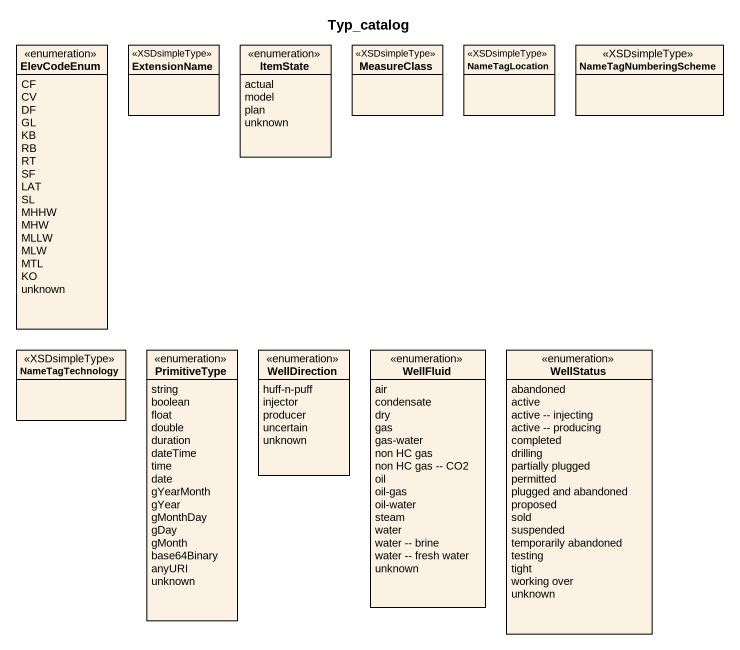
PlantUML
@startuml
title Typ_catalog
hide circle
hide empty members
enum ElevCodeEnum {
  CF
  CV
  DF
  GL
  KB
  RB
  RT
  SF
  LAT
  SL
  MHHW
  MHW
  MLLW
  MLW
  MTL
  KO
  unknown
}
class ExtensionName <<XSDsimpleType>>
enum ItemState {
  actual
  model
  plan
  unknown
}
class MeasureClass <<XSDsimpleType>>
class NameTagLocation <<XSDsimpleType>>
class NameTagNumberingScheme <<XSDsimpleType>>
class NameTagTechnology <<XSDsimpleType>>
enum PrimitiveType {
  string
  boolean
  float
  double
  duration
  dateTime
  time
  date
  gYearMonth
  gYear
  gMonthDay
  gDay
  gMonth
  base64Binary
  anyURI
  unknown
}
enum WellDirection {
  huff-n-puff
  injector
  producer
  uncertain
  unknown
}
enum WellFluid {
  air
  condensate
  dry
  gas
  gas-water
  non HC gas
  non HC gas -- CO2
  oil
  oil-gas
  oil-water
  steam
  water
  water -- brine
  water -- fresh water
  unknown
}
enum WellStatus {
  abandoned
  active
  active -- injecting
  active -- producing
  completed
  drilling
  partially plugged
  permitted
  plugged and abandoned
  proposed
  sold
  suspended
  temporarily abandoned
  testing
  tight
  working over
  unknown
}
@enduml
